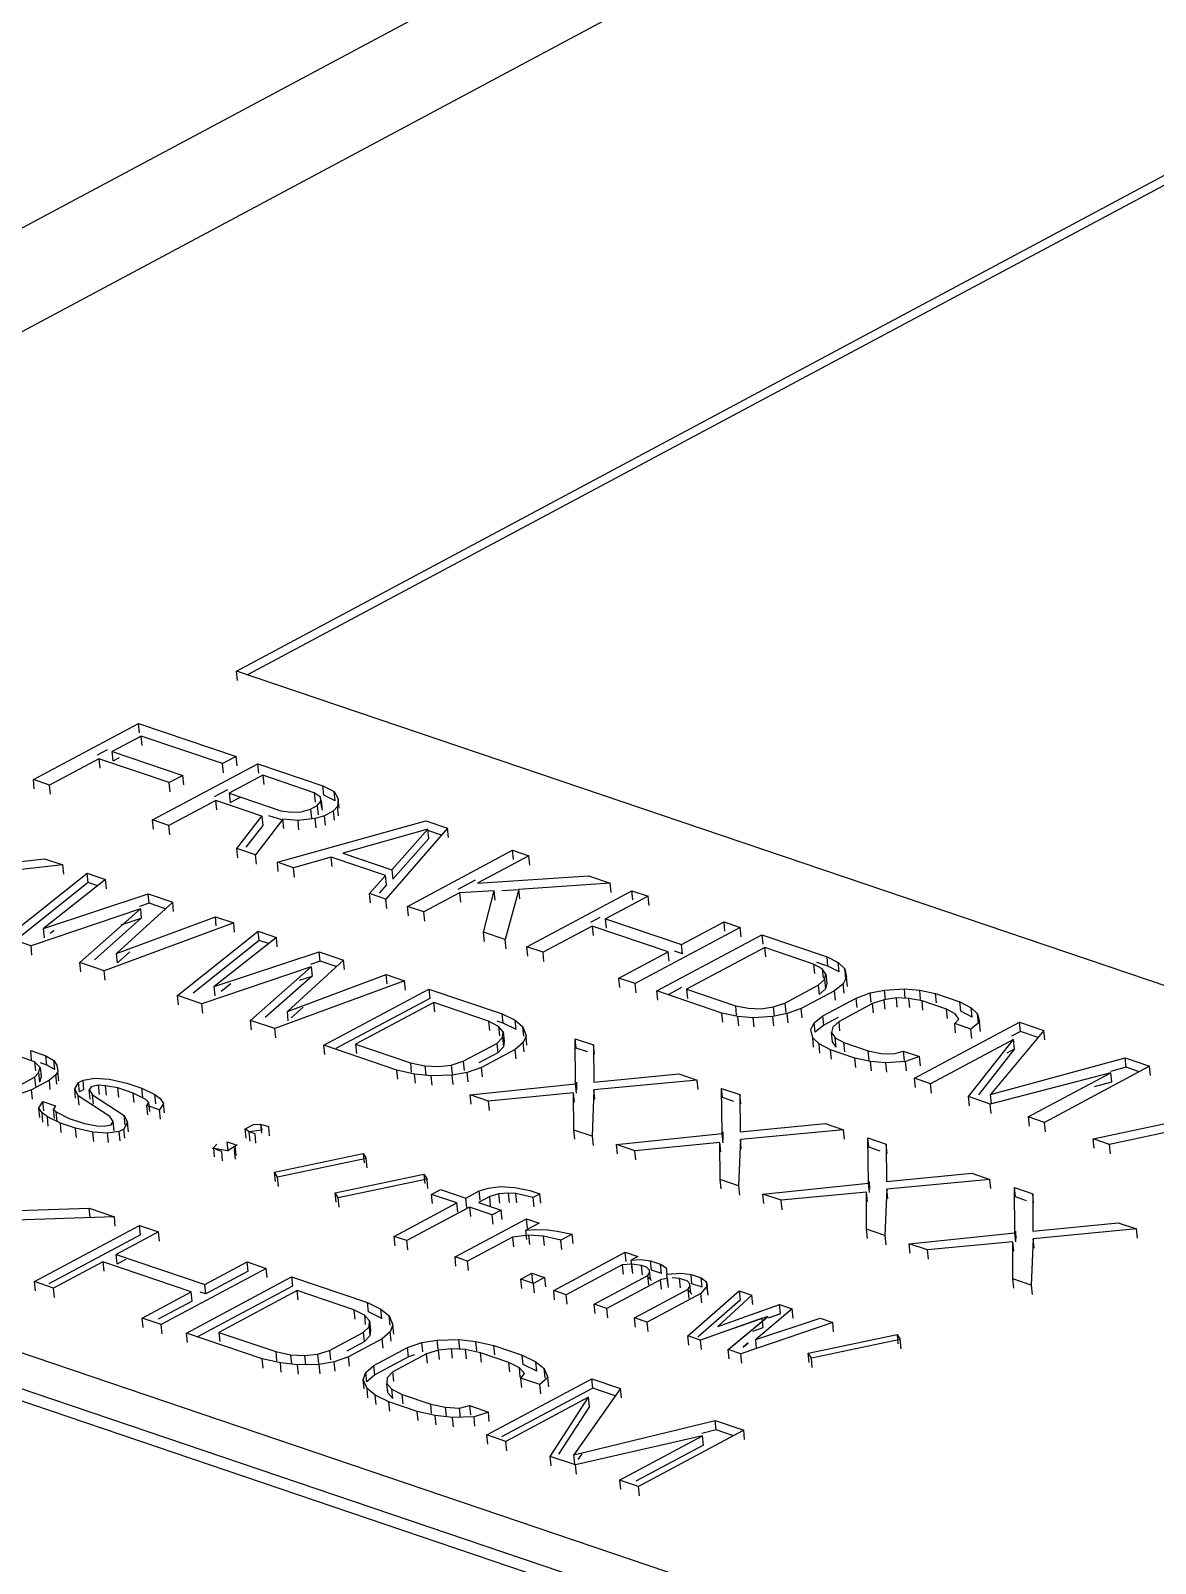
# Model space of a CAD drawing. Header units: millimetres. Extents: x 0 to 594, y 0 to 420.
# Drawn here: x 412.123 to 414.83, y 298.171 to 301.861 of the extents above; entities that cross this region are included whole.
import ezdxf

# ---------------------------------------------------------------- set-up
doc = ezdxf.new("R2010")
doc.units = ezdxf.units.MM
doc.header["$LTSCALE"] = 32.67
doc.layers.add('ASSEM_MEM', color=7, linetype='CONTINUOUS')

msp = doc.modelspace()

# ---------------------------------------------------------------- linework, layer by layer
at = {"layer": 'ASSEM_MEM', "color": 7, "linetype": 'CONTINUOUS'}
for p, q in [((428.7361, 310.2759), (406.1459, 298.2019)), ((414.4849, 302.41), (409.2878, 299.6322)), ((412.6178, 300.3189), (415.3897, 301.8003)), ((415.392, 301.7779), (412.6449, 300.3097)), ((412.6202, 300.2964), (412.6178, 300.3189)), ((415.4778, 299.3487), (412.6178, 300.3189)), ((412.1293, 300.0578), (412.3822, 300.1929)), ((412.3891, 300.1624), (412.3191, 300.125)), ((412.3846, 300.1705), (412.3822, 300.1929)), ((412.3822, 300.1929), (412.6171, 300.1133)), ((412.3914, 300.14), (412.3891, 300.1624)), ((412.5848, 300.096), (412.3891, 300.1624)), ((412.3072, 300.1292), (412.2825, 300.116)), ((412.3215, 300.1026), (412.3191, 300.125)), ((412.3191, 300.125), (412.4888, 300.0675)), ((412.2869, 300.1078), (412.1685, 300.0445)), ((412.2869, 300.1078), (412.2892, 300.0853)), ((412.4565, 300.0502), (412.2869, 300.1078)), ((412.3215, 300.1026), (412.3362, 300.1104)), ((412.4164, 299.9604), (412.6693, 300.0956)), ((412.6171, 300.1133), (412.5848, 300.096)), ((412.5871, 300.0736), (412.5848, 300.096)), ((412.6194, 300.0908), (412.6171, 300.1133)), ((412.6716, 300.0731), (412.6693, 300.0956)), ((412.6693, 300.0956), (412.8259, 300.0424)), ((412.1316, 300.0353), (412.1293, 300.0578)), ((412.1685, 300.0445), (412.1293, 300.0578)), ((412.4888, 300.0675), (412.4565, 300.0502)), ((412.4588, 300.0278), (412.4565, 300.0502)), ((412.4911, 300.045), (412.4888, 300.0675)), ((412.6815, 300.0679), (412.6008, 300.0247)), ((412.6815, 300.0679), (412.6839, 300.0455)), ((412.8055, 300.0258), (412.6815, 300.0679)), ((412.1708, 300.0221), (412.1685, 300.0445)), ((412.5964, 300.0329), (412.5642, 300.0157)), ((412.6008, 300.0247), (412.6031, 300.0023)), ((412.6008, 300.0247), (412.7248, 299.9827)), ((412.6031, 300.0023), (412.6278, 300.0155)), ((412.8055, 300.0258), (412.8078, 300.0034)), ((412.8197, 300.0163), (412.8055, 300.0258)), ((412.8197, 300.0163), (412.822, 299.9939)), ((412.822, 300.0061), (412.8197, 300.0163)), ((412.8282, 300.02), (412.8259, 300.0424)), ((412.8259, 300.0424), (412.8531, 300.0285)), ((412.8555, 300.0061), (412.8282, 300.02)), ((412.8555, 300.0061), (412.8531, 300.0285)), ((412.8531, 300.0285), (412.8631, 300.011)), ((412.8631, 300.011), (412.8611, 299.9929)), ((412.8654, 299.9886), (412.8631, 300.011)), ((412.5685, 300.0075), (412.4555, 299.9471)), ((412.5709, 299.9851), (412.5685, 300.0075)), ((412.6795, 299.9699), (412.5685, 300.0075)), ((412.7248, 299.9827), (412.7497, 299.9789)), ((412.7497, 299.9789), (412.7736, 299.9803)), ((412.7736, 299.9803), (412.7962, 299.9867)), ((412.7962, 299.9867), (412.8124, 299.9953)), ((412.7962, 299.9867), (412.7985, 299.9643)), ((412.8124, 299.9953), (412.822, 300.0061)), ((412.8124, 299.9953), (412.8147, 299.9729)), ((412.822, 300.0061), (412.8243, 299.9837)), ((412.822, 299.9939), (412.8243, 299.9837)), ((412.8515, 299.982), (412.83, 299.9705)), ((412.8611, 299.9929), (412.8515, 299.982)), ((412.8538, 299.9596), (412.8515, 299.982)), ((412.8635, 299.9704), (412.8611, 299.9929)), ((412.4187, 299.938), (412.4164, 299.9604)), ((412.4555, 299.9471), (412.4164, 299.9604)), ((412.4578, 299.9247), (412.4555, 299.9471)), ((412.6186, 299.8918), (412.6795, 299.9699)), ((412.6818, 299.9474), (412.6407, 299.8947)), ((412.7294, 299.9623), (412.6643, 299.8763)), ((412.6795, 299.9699), (412.6818, 299.9474)), ((412.7271, 299.9603), (412.6963, 299.9707)), ((412.7165, 299.8586), (413.0738, 299.9583)), ((412.7317, 299.9399), (412.7294, 299.9623)), ((412.7662, 299.9592), (412.7294, 299.9623)), ((412.8073, 299.9641), (412.7662, 299.9592)), ((412.7685, 299.9368), (412.7662, 299.9592)), ((412.83, 299.9705), (412.8073, 299.9641)), ((412.8096, 299.9417), (412.8073, 299.9641)), ((412.8323, 299.9481), (412.83, 299.9705)), ((413.0784, 299.938), (412.8744, 299.8802)), ((413.126, 299.9406), (412.9775, 299.77)), ((412.9918, 299.8404), (413.0784, 299.938)), ((413.0738, 299.9583), (413.126, 299.9406)), ((413.1115, 299.9239), (413.0761, 299.9359)), ((413.0807, 299.9156), (413.0784, 299.938)), ((413.1283, 299.9182), (413.126, 299.9406)), ((413.0807, 299.9156), (412.9941, 299.818)), ((411.9586, 299.8447), (412.1563, 299.867)), ((412.1563, 299.867), (412.2003, 299.852)), ((412.621, 299.8693), (412.6186, 299.8918)), ((412.6643, 299.8763), (412.6186, 299.8918)), ((412.6666, 299.8538), (412.6643, 299.8763)), ((412.8463, 299.8709), (412.7556, 299.8453)), ((412.8486, 299.8485), (412.8463, 299.8709)), ((412.9768, 299.8267), (412.8463, 299.8709)), ((412.8744, 299.8802), (412.9918, 299.8404)), ((413.0297, 299.7523), (413.2826, 299.8875)), ((413.3217, 299.8742), (413.198, 299.8081)), ((413.2849, 299.8651), (413.2826, 299.8875)), ((413.2826, 299.8875), (413.3217, 299.8742)), ((413.3241, 299.8518), (413.3217, 299.8742)), ((412.2003, 299.852), (411.9591, 299.8257)), ((412.0648, 299.677), (412.2591, 299.8321)), ((412.2027, 299.8296), (412.2003, 299.852)), ((412.2614, 299.8097), (412.2591, 299.8321)), ((412.2591, 299.8321), (412.3031, 299.8172)), ((412.7188, 299.8361), (412.7165, 299.8586)), ((412.7556, 299.8453), (412.7165, 299.8586)), ((412.758, 299.8229), (412.7556, 299.8453)), ((412.9383, 299.7833), (412.9768, 299.8267)), ((412.9791, 299.8043), (412.9768, 299.8267)), ((412.9918, 299.8404), (412.9941, 299.818)), ((413.198, 299.8081), (413.4653, 299.8255)), ((413.4653, 299.8255), (413.5175, 299.8078)), ((412.2614, 299.8097), (412.0936, 299.6757)), ((412.3031, 299.8172), (412.1534, 299.6987)), ((412.284, 299.802), (412.2614, 299.8097)), ((412.3054, 299.7947), (412.3031, 299.8172)), ((412.9791, 299.8043), (412.9614, 299.7843)), ((413.1927, 299.8158), (413.1505, 299.7933)), ((413.2382, 299.7897), (413.1549, 299.7851)), ((413.2123, 299.6903), (413.2382, 299.7897)), ((413.2406, 299.7673), (413.2382, 299.7897)), ((413.2978, 299.792), (413.2569, 299.7894)), ((413.2978, 299.793), (413.2645, 299.6726)), ((413.5175, 299.8078), (413.2978, 299.793)), ((413.3001, 299.7706), (413.2978, 299.793)), ((413.3167, 299.6549), (413.5697, 299.7901)), ((413.5198, 299.7854), (413.5175, 299.8078)), ((413.572, 299.7677), (413.5697, 299.7901)), ((413.5697, 299.7901), (413.6088, 299.7768)), ((412.1534, 299.6987), (412.4059, 299.7823)), ((412.4646, 299.7624), (412.3296, 299.6389)), ((412.4082, 299.7599), (412.3849, 299.7522)), ((412.4082, 299.7599), (412.4059, 299.7823)), ((412.4059, 299.7823), (412.4646, 299.7624)), ((412.4473, 299.7466), (412.4082, 299.7599)), ((412.4669, 299.74), (412.4646, 299.7624)), ((412.9406, 299.7609), (412.9383, 299.7833)), ((412.9775, 299.77), (412.9383, 299.7833)), ((412.9798, 299.7476), (412.9775, 299.77)), ((413.032, 299.7299), (413.0297, 299.7523)), ((413.0688, 299.739), (413.0297, 299.7523)), ((413.1549, 299.7851), (413.0688, 299.739)), ((413.1549, 299.7851), (413.1572, 299.7626)), ((413.6088, 299.7768), (413.5066, 299.7222)), ((413.6111, 299.7544), (413.6088, 299.7768)), ((412.3868, 299.7465), (412.1236, 299.6571)), ((412.241, 299.6172), (412.3868, 299.7465)), ((412.3891, 299.724), (412.2761, 299.6239)), ((412.3296, 299.6389), (412.5673, 299.7275)), ((412.3403, 299.7075), (412.3891, 299.724)), ((412.3868, 299.7465), (412.3891, 299.724)), ((412.5696, 299.7051), (412.5673, 299.7275)), ((412.5673, 299.7275), (412.6114, 299.7126)), ((413.0711, 299.7166), (413.0688, 299.739)), ((413.4927, 299.7254), (413.4699, 299.7131)), ((413.5089, 299.6998), (413.5066, 299.7222)), ((413.5066, 299.7222), (413.6892, 299.6602)), ((413.6892, 299.6602), (413.7915, 299.7149)), ((413.7938, 299.6924), (413.7915, 299.7149)), ((413.7915, 299.7149), (413.8306, 299.7016)), ((412.1236, 299.6571), (412.0648, 299.677)), ((412.1557, 299.6763), (412.1534, 299.6987)), ((412.17, 299.6875), (412.1794, 299.695)), ((412.6114, 299.7126), (412.2997, 299.5973)), ((412.4759, 299.5376), (412.6701, 299.6927)), ((412.7141, 299.6777), (412.5644, 299.5592)), ((412.6137, 299.6902), (412.6114, 299.7126)), ((412.6724, 299.6702), (412.6701, 299.6927)), ((412.6701, 299.6927), (412.7141, 299.6777)), ((412.7164, 299.6553), (412.7141, 299.6777)), ((413.2147, 299.6679), (413.2123, 299.6903)), ((413.2645, 299.6726), (413.2123, 299.6903)), ((413.4743, 299.7049), (413.3559, 299.6417)), ((413.4743, 299.7049), (413.4766, 299.6825)), ((413.6569, 299.643), (413.4743, 299.7049)), ((413.8306, 299.7016), (413.5777, 299.5664)), ((413.6299, 299.5487), (413.8828, 299.6839)), ((413.8329, 299.6792), (413.8306, 299.7016)), ((413.8828, 299.6839), (413.8851, 299.6615)), ((413.8828, 299.6839), (414.0394, 299.6308)), ((412.1259, 299.6347), (412.1236, 299.6571)), ((412.3319, 299.6165), (412.3611, 299.6432)), ((412.6724, 299.6702), (412.5138, 299.5436)), ((412.5644, 299.5592), (412.8169, 299.6429)), ((412.695, 299.6626), (412.6724, 299.6702)), ((412.8192, 299.6205), (412.8169, 299.6429)), ((412.8169, 299.6429), (412.8756, 299.6229)), ((413.2669, 299.6502), (413.2645, 299.6726)), ((413.319, 299.6325), (413.3167, 299.6549)), ((413.3559, 299.6417), (413.3167, 299.6549)), ((413.3582, 299.6192), (413.3559, 299.6417)), ((413.5385, 299.5797), (413.6569, 299.643)), ((413.6593, 299.6205), (413.6569, 299.643)), ((413.6915, 299.6378), (413.6723, 299.6443)), ((413.6915, 299.6378), (413.6892, 299.6602)), ((413.8897, 299.6533), (413.7013, 299.5527)), ((413.892, 299.6309), (413.8897, 299.6533)), ((414.0071, 299.6135), (413.8897, 299.6533)), ((409.2878, 299.6322), (414.6501, 297.8131)), ((412.2433, 299.5948), (412.241, 299.6172)), ((412.2997, 299.5973), (412.241, 299.6172)), ((412.3319, 299.6165), (412.3296, 299.6389)), ((412.7978, 299.607), (412.5346, 299.5176)), ((412.652, 299.4778), (412.7978, 299.607)), ((412.8756, 299.6229), (412.7406, 299.4995)), ((412.8192, 299.6205), (412.7959, 299.6127)), ((412.7978, 299.607), (412.8001, 299.5846)), ((412.8583, 299.6072), (412.8192, 299.6205)), ((412.8779, 299.6005), (412.8756, 299.6229)), ((414.0071, 299.6135), (414.0094, 299.5911)), ((414.0278, 299.6018), (414.0071, 299.6135)), ((414.0417, 299.6083), (414.0147, 299.6175)), ((414.0417, 299.6083), (414.0394, 299.6308)), ((414.0394, 299.6308), (414.0666, 299.6168)), ((414.069, 299.5944), (414.0417, 299.6083)), ((414.069, 299.5944), (414.0666, 299.6168)), ((414.0666, 299.6168), (414.082, 299.6022)), ((412.302, 299.5749), (412.2997, 299.5973)), ((412.581, 299.5481), (412.6042, 299.5665)), ((412.8001, 299.5846), (412.6872, 299.4845)), ((413.0224, 299.5731), (412.7107, 299.4579)), ((412.7406, 299.4995), (412.9784, 299.5881)), ((412.7698, 299.5743), (412.8001, 299.5846)), ((412.9807, 299.5657), (412.9784, 299.5881)), ((412.9784, 299.5881), (413.0224, 299.5731)), ((413.0247, 299.5507), (413.0224, 299.5731)), ((413.5409, 299.5573), (413.5385, 299.5797)), ((413.5777, 299.5664), (413.5385, 299.5797)), ((413.58, 299.544), (413.5777, 299.5664)), ((414.0185, 299.5626), (414.0335, 299.5763)), ((414.0278, 299.6018), (414.0301, 299.5794)), ((414.0366, 299.5894), (414.0278, 299.6018)), ((414.0335, 299.5763), (414.0366, 299.5894)), ((414.0335, 299.5763), (414.0359, 299.5539)), ((414.039, 299.567), (414.0359, 299.5539)), ((414.0366, 299.5894), (414.039, 299.567)), ((414.0781, 299.5659), (414.0577, 299.5493)), ((414.0865, 299.5819), (414.0781, 299.5659)), ((414.0804, 299.5435), (414.0781, 299.5659)), ((414.0843, 299.5798), (414.082, 299.6022)), ((414.082, 299.6022), (414.0865, 299.5819)), ((414.0889, 299.5594), (414.0865, 299.5819)), ((412.4782, 299.5151), (412.4759, 299.5376)), ((412.5346, 299.5176), (412.4759, 299.5376)), ((412.5668, 299.5368), (412.5644, 299.5592)), ((412.8282, 299.418), (413.0811, 299.5532)), ((413.0834, 299.5308), (412.8573, 299.4099)), ((413.0811, 299.5532), (413.0834, 299.5308)), ((413.0811, 299.5532), (413.2573, 299.4935)), ((413.6322, 299.5263), (413.6299, 299.5487)), ((413.7865, 299.4956), (413.6299, 299.5487)), ((413.6894, 299.5569), (413.657, 299.5395)), ((413.7013, 299.5527), (413.7036, 299.5303)), ((413.7013, 299.5527), (413.8188, 299.5128)), ((413.9378, 299.5195), (414.0185, 299.5626)), ((414.0577, 299.5493), (413.977, 299.5062)), ((414.0185, 299.5626), (414.0209, 299.5402)), ((414.0359, 299.5539), (414.0209, 299.5402)), ((414.0292, 299.4885), (414.1099, 299.5316)), ((414.06, 299.5269), (414.0577, 299.5493)), ((414.1099, 299.5316), (414.1433, 299.5438)), ((414.1122, 299.5092), (414.1099, 299.5316)), ((414.1433, 299.5438), (414.1779, 299.5509)), ((414.1456, 299.5214), (414.1433, 299.5438)), ((414.2063, 299.5318), (414.1771, 299.5276)), ((414.1779, 299.5509), (414.2255, 299.5535)), ((414.1802, 299.5285), (414.1779, 299.5509)), ((414.2086, 299.5094), (414.2063, 299.5318)), ((414.2366, 299.5309), (414.2063, 299.5318)), ((414.2278, 299.5311), (414.2255, 299.5535)), ((414.2255, 299.5535), (414.2624, 299.5504)), ((414.2389, 299.5085), (414.2366, 299.5309)), ((414.2681, 299.525), (414.2366, 299.5309)), ((414.2647, 299.528), (414.2624, 299.5504)), ((414.2624, 299.5504), (414.3004, 299.5422)), ((414.3027, 299.5198), (414.3004, 299.5422)), ((414.3004, 299.5422), (414.3591, 299.5223)), ((412.5369, 299.4952), (412.5346, 299.5176)), ((412.7429, 299.4771), (412.7406, 299.4995)), ((412.7501, 299.4836), (412.7787, 299.5098)), ((413.0929, 299.521), (412.9045, 299.4204)), ((413.0952, 299.4986), (413.0929, 299.521)), ((413.225, 299.4762), (413.0929, 299.521)), ((413.2596, 299.4711), (413.2573, 299.4935)), ((413.2573, 299.4935), (413.2886, 299.4781)), ((413.7888, 299.4732), (413.7865, 299.4956)), ((413.8245, 299.4874), (413.7865, 299.4956)), ((413.8188, 299.5128), (413.8211, 299.4904)), ((413.8188, 299.5128), (413.8502, 299.5069)), ((413.8502, 299.5069), (413.8806, 299.506)), ((413.8806, 299.506), (413.9098, 299.5102)), ((413.9435, 299.494), (413.909, 299.4869)), ((413.9098, 299.5102), (413.9378, 299.5195)), ((413.9098, 299.5102), (413.9121, 299.4878)), ((413.9378, 299.5195), (413.9401, 299.497)), ((413.977, 299.5062), (413.9435, 299.494)), ((413.9458, 299.4716), (413.9435, 299.494)), ((413.9793, 299.4838), (413.977, 299.5062)), ((414.149, 299.5183), (414.0683, 299.4752)), ((414.1771, 299.5276), (414.149, 299.5183)), ((414.1513, 299.4959), (414.149, 299.5183)), ((414.1794, 299.5052), (414.1771, 299.5276)), ((414.2704, 299.5026), (414.2681, 299.525)), ((414.3268, 299.5051), (414.2681, 299.525)), ((414.3291, 299.4826), (414.3268, 299.5051)), ((414.3475, 299.4933), (414.3268, 299.5051)), ((414.3563, 299.4809), (414.3475, 299.4933)), ((414.3614, 299.4999), (414.3591, 299.5223)), ((414.3591, 299.5223), (414.3863, 299.5084)), ((414.3886, 299.4859), (414.3614, 299.4999)), ((414.3886, 299.4859), (414.3863, 299.5084)), ((414.3863, 299.5084), (414.4017, 299.4938)), ((414.404, 299.4713), (414.4017, 299.4938)), ((414.4017, 299.4938), (414.4062, 299.4734)), ((412.6544, 299.4554), (412.652, 299.4778)), ((412.7107, 299.4579), (412.652, 299.4778)), ((412.7131, 299.4355), (412.7107, 299.4579)), ((413.225, 299.4762), (413.2273, 299.4538)), ((413.249, 299.4634), (413.225, 299.4762)), ((413.2596, 299.4711), (413.2456, 299.4758)), ((413.249, 299.4634), (413.2513, 299.441)), ((413.2602, 299.4502), (413.249, 299.4634)), ((413.2909, 299.4557), (413.2596, 299.4711)), ((413.2909, 299.4557), (413.2886, 299.4781)), ((413.2886, 299.4781), (413.3072, 299.4624)), ((413.3095, 299.44), (413.3072, 299.4624)), ((413.3072, 299.4624), (413.315, 299.441)), ((413.8268, 299.465), (413.8245, 299.4874)), ((413.8613, 299.4843), (413.8245, 299.4874)), ((413.909, 299.4869), (413.8613, 299.4843)), ((413.8637, 299.4619), (413.8613, 299.4843)), ((413.9113, 299.4645), (413.909, 299.4869)), ((414.0003, 299.456), (414.0088, 299.4719)), ((414.0049, 299.4356), (414.0003, 299.456)), ((414.0088, 299.4719), (414.0292, 299.4885)), ((414.0111, 299.4495), (414.0088, 299.4719)), ((414.0315, 299.4661), (414.0111, 299.4495)), ((414.0315, 299.4661), (414.0292, 299.4885)), ((414.0663, 299.4847), (414.0315, 299.4661)), ((414.0533, 299.4615), (414.0502, 299.4484)), ((414.0683, 299.4752), (414.0533, 299.4615)), ((414.0706, 299.4528), (414.0683, 299.4752)), ((414.2497, 299.3384), (414.5026, 299.4736)), ((414.3467, 299.4701), (414.3563, 299.4809)), ((414.349, 299.4477), (414.3467, 299.4701)), ((414.3858, 299.4568), (414.3467, 299.4701)), ((414.4062, 299.4734), (414.3858, 299.4568)), ((414.3882, 299.4344), (414.3858, 299.4568)), ((414.4085, 299.451), (414.4062, 299.4734)), ((414.5049, 299.4512), (414.5026, 299.4736)), ((414.5026, 299.4736), (414.5613, 299.4537)), ((412.9045, 299.4204), (412.9068, 299.3979)), ((412.9045, 299.4204), (413.0366, 299.3755)), ((413.1638, 299.3794), (413.2446, 299.4225)), ((413.2446, 299.4225), (413.2587, 299.4365)), ((413.2446, 299.4225), (413.2469, 299.4001)), ((413.2587, 299.4365), (413.2602, 299.4502)), ((413.2587, 299.4365), (413.2611, 299.4141)), ((413.2602, 299.4502), (413.2625, 299.4277)), ((413.2625, 299.4277), (413.2611, 299.4141)), ((413.3082, 299.4245), (413.2886, 299.4076)), ((413.315, 299.441), (413.3082, 299.4245)), ((413.3105, 299.4021), (413.3082, 299.4245)), ((413.3173, 299.4185), (413.315, 299.441)), ((413.4357, 299.4113), (413.4334, 299.4337)), ((413.4344, 299.3252), (413.4334, 299.4337)), ((413.4334, 299.4337), (413.4775, 299.4188)), ((413.4798, 299.3964), (413.4775, 299.4188)), ((413.4775, 299.4188), (413.478, 299.3293)), ((414.0072, 299.4132), (414.0049, 299.4356)), ((414.0202, 299.421), (414.0049, 299.4356)), ((414.0225, 299.3986), (414.0202, 299.421)), ((414.0474, 299.407), (414.0202, 299.421)), ((414.0525, 299.426), (414.0502, 299.4484)), ((414.0502, 299.4484), (414.059, 299.436)), ((414.0613, 299.4136), (414.0525, 299.426)), ((414.0613, 299.4136), (414.059, 299.436)), ((414.059, 299.436), (414.0797, 299.4243)), ((414.082, 299.4019), (414.0797, 299.4243)), ((414.0797, 299.4243), (414.1384, 299.4044)), ((414.4879, 299.4316), (414.2888, 299.3252)), ((414.3802, 299.2942), (414.4879, 299.4316)), ((414.5613, 299.4537), (414.4332, 299.2997)), ((414.5049, 299.4512), (414.4836, 299.4398)), ((414.4903, 299.4092), (414.4879, 299.4316)), ((414.5473, 299.4368), (414.5049, 299.4512)), ((414.5637, 299.4313), (414.5613, 299.4537)), ((412.1324, 299.3784), (412.0959, 299.3908)), ((412.1251, 299.3828), (412.1228, 299.4052)), ((412.1228, 299.4052), (412.1593, 299.3928)), ((412.1616, 299.3704), (412.1593, 299.3928)), ((412.1593, 299.3928), (412.1783, 299.3816)), ((412.1806, 299.3592), (412.1783, 299.3816)), ((412.1783, 299.3816), (412.1858, 299.3697)), ((412.8305, 299.3956), (412.8282, 299.418)), ((413.0043, 299.3583), (412.8282, 299.418)), ((413.2469, 299.4001), (413.2017, 299.376)), ((413.2886, 299.4076), (413.2079, 299.3645)), ((413.2611, 299.4141), (413.2469, 299.4001)), ((413.2909, 299.3852), (413.2886, 299.4076)), ((413.463, 299.402), (413.4357, 299.4113)), ((414.0498, 299.3846), (414.0474, 299.407)), ((414.1062, 299.3871), (414.0474, 299.407)), ((414.1085, 299.3647), (414.1062, 299.3871)), ((414.1442, 299.3789), (414.1062, 299.3871)), ((414.1408, 299.382), (414.1384, 299.4044)), ((414.1384, 299.4044), (414.1699, 299.3984)), ((414.1699, 299.3984), (414.2003, 299.3975)), ((414.2003, 299.3975), (414.2229, 299.4039)), ((414.2229, 299.4039), (414.2252, 299.3815)), ((414.2229, 299.4039), (414.2621, 299.3907)), ((414.2621, 299.3907), (414.2286, 299.3785)), ((414.2644, 299.3682), (414.2621, 299.3907)), ((414.4903, 299.4092), (414.4038, 299.2989)), ((414.4332, 299.2997), (414.7571, 299.3873)), ((414.4732, 299.4), (414.4903, 299.4092)), ((414.7594, 299.3649), (414.7571, 299.3873)), ((414.7571, 299.3873), (414.8158, 299.3674)), ((412.132, 299.3409), (412.142, 299.3516)), ((412.1324, 299.3784), (412.1347, 299.356)), ((412.146, 299.3644), (412.1324, 299.3784)), ((412.142, 299.3516), (412.146, 299.3644)), ((412.142, 299.3516), (412.1444, 299.3292)), ((412.146, 299.3644), (412.1483, 299.342)), ((412.1616, 299.3704), (412.1468, 299.3754)), ((412.1806, 299.3592), (412.1616, 299.3704)), ((412.1833, 299.3471), (412.1678, 299.3335)), ((412.1879, 299.3549), (412.1833, 299.3471)), ((412.1856, 299.3246), (412.1833, 299.3471)), ((412.1858, 299.3697), (412.1879, 299.3549)), ((412.1902, 299.3325), (412.1879, 299.3549)), ((413.0067, 299.3359), (413.0043, 299.3583)), ((413.0464, 299.3487), (413.0043, 299.3583)), ((413.0366, 299.3755), (413.0389, 299.3531)), ((413.0366, 299.3755), (413.0714, 299.3685)), ((413.0487, 299.3263), (413.0464, 299.3487)), ((413.0865, 299.3445), (413.0464, 299.3487)), ((413.0714, 299.3685), (413.0737, 299.346)), ((413.0714, 299.3685), (413.1041, 299.3667)), ((413.1374, 299.346), (413.0865, 299.3445)), ((413.0889, 299.3221), (413.0865, 299.3445)), ((413.1041, 299.3667), (413.135, 299.3704)), ((413.135, 299.3704), (413.1638, 299.3794)), ((413.135, 299.3704), (413.1373, 299.348)), ((413.1736, 299.3526), (413.1374, 299.346)), ((413.1397, 299.3236), (413.1374, 299.346)), ((413.1638, 299.3794), (413.1662, 299.357)), ((413.2079, 299.3645), (413.1736, 299.3526)), ((413.176, 299.3302), (413.1736, 299.3526)), ((413.2102, 299.342), (413.2079, 299.3645)), ((413.478, 299.3293), (413.683, 299.3491)), ((413.683, 299.3491), (413.727, 299.3341)), ((414.1465, 299.3565), (414.1442, 299.3789)), ((414.181, 299.3758), (414.1442, 299.3789)), ((414.2286, 299.3785), (414.181, 299.3758)), ((414.1833, 299.3534), (414.181, 299.3758)), ((414.231, 299.3561), (414.2286, 299.3785)), ((414.7228, 299.3519), (414.4324, 299.2765)), ((414.5237, 299.2455), (414.7228, 299.3519)), ((414.8158, 299.3674), (414.5629, 299.2322)), ((414.7594, 299.3649), (414.722, 299.3548)), ((414.7251, 299.3295), (414.7228, 299.3519)), ((414.791, 299.3541), (414.7594, 299.3649)), ((414.8181, 299.345), (414.8158, 299.3674)), ((412.1248, 299.3105), (412.0972, 299.301)), ((412.0997, 299.3237), (412.132, 299.3409)), ((412.1678, 299.3335), (412.1248, 299.3105)), ((412.1271, 299.2881), (412.1248, 299.3105)), ((412.132, 299.3409), (412.1343, 299.3185)), ((412.1483, 299.342), (412.1444, 299.3292)), ((412.1701, 299.3111), (412.1678, 299.3335)), ((412.2287, 299.3128), (412.2381, 299.3285)), ((412.231, 299.2904), (412.2287, 299.3128)), ((412.2369, 299.2959), (412.2287, 299.3128)), ((412.2381, 299.3285), (412.2488, 299.3342)), ((412.2404, 299.306), (412.2381, 299.3285)), ((412.2511, 299.3118), (412.2404, 299.306)), ((412.2488, 299.3342), (412.2771, 299.3387)), ((412.2511, 299.3118), (412.2488, 299.3342)), ((412.2685, 299.3181), (412.2638, 299.3103)), ((412.2662, 299.2879), (412.2638, 299.3103)), ((412.2638, 299.3103), (412.2713, 299.2984)), ((412.2854, 299.3218), (412.2685, 299.3181)), ((412.2771, 299.3387), (412.3123, 299.3362)), ((412.2854, 299.3218), (412.2877, 299.2994)), ((412.3029, 299.3206), (412.2854, 299.3218)), ((412.3052, 299.2981), (412.3029, 299.3206)), ((412.3327, 299.3152), (412.3029, 299.3206)), ((412.3123, 299.3362), (412.3542, 299.3267)), ((412.335, 299.2928), (412.3327, 299.3152)), ((412.3692, 299.3028), (412.3327, 299.3152)), ((412.3542, 299.3267), (412.3907, 299.3143)), ((412.393, 299.2919), (412.3907, 299.3143)), ((412.3907, 299.3143), (412.4219, 299.299)), ((413.1805, 299.2985), (413.4344, 299.3252)), ((413.4367, 299.3028), (413.4344, 299.3252)), ((413.4365, 299.3289), (413.4367, 299.3099)), ((413.4785, 299.3103), (413.4741, 299.1989)), ((413.727, 299.3341), (413.4785, 299.3103)), ((413.4808, 299.2879), (413.4785, 299.3103)), ((413.7293, 299.3117), (413.727, 299.3341)), ((413.788, 299.2918), (413.7857, 299.3142)), ((413.7867, 299.2057), (413.7857, 299.3142)), ((413.7857, 299.3142), (413.8298, 299.2993)), ((414.252, 299.316), (414.2497, 299.3384)), ((414.2888, 299.3252), (414.2497, 299.3384)), ((414.2912, 299.3027), (414.2888, 299.3252)), ((414.6832, 299.3186), (414.7251, 299.3295)), ((412.1426, 299.2668), (412.152, 299.2824)), ((412.1543, 299.26), (412.152, 299.2824)), ((412.152, 299.2824), (412.1824, 299.2721)), ((412.1824, 299.2721), (412.1777, 299.2643)), ((412.2392, 299.2735), (412.2369, 299.2959)), ((412.3135, 299.2464), (412.2369, 299.2959)), ((412.2737, 299.2759), (412.2713, 299.2984)), ((412.2713, 299.2984), (412.3479, 299.2489)), ((412.3715, 299.2804), (412.3692, 299.3028)), ((412.4003, 299.2875), (412.3692, 299.3028)), ((412.4071, 299.2805), (412.4003, 299.2875)), ((412.4025, 299.2727), (412.4071, 299.2805)), ((412.4048, 299.2503), (412.4025, 299.2727)), ((412.4329, 299.2624), (412.4025, 299.2727)), ((412.4095, 299.2581), (412.4071, 299.2805)), ((412.4242, 299.2766), (412.4219, 299.299)), ((412.4219, 299.299), (412.4348, 299.2899)), ((412.4423, 299.278), (412.4329, 299.2624)), ((412.4348, 299.2899), (412.4423, 299.278)), ((412.4446, 299.2556), (412.4423, 299.278)), ((413.1828, 299.2761), (413.1805, 299.2985)), ((413.2245, 299.2836), (413.1805, 299.2985)), ((413.4295, 299.3034), (413.2245, 299.2836)), ((413.2269, 299.2612), (413.2245, 299.2836)), ((413.4319, 299.281), (413.4295, 299.3034)), ((413.43, 299.2139), (413.4295, 299.3034)), ((413.8153, 299.2825), (413.788, 299.2918)), ((413.8321, 299.2768), (413.8298, 299.2993)), ((413.8298, 299.2993), (413.8303, 299.2097)), ((414.3825, 299.2717), (414.3802, 299.2942)), ((414.4324, 299.2765), (414.3802, 299.2942)), ((414.4347, 299.254), (414.4324, 299.2765)), ((414.4355, 299.2773), (414.4332, 299.2997)), ((412.1449, 299.2444), (412.1426, 299.2668)), ((412.1501, 299.2549), (412.1426, 299.2668)), ((412.1524, 299.2324), (412.1501, 299.2549)), ((412.163, 299.2458), (412.1501, 299.2549)), ((412.1653, 299.2234), (412.163, 299.2458)), ((412.1942, 299.2305), (412.163, 299.2458)), ((412.18, 299.2419), (412.1777, 299.2643)), ((412.1777, 299.2643), (412.1845, 299.2573)), ((412.1868, 299.2349), (412.1845, 299.2573)), ((412.1845, 299.2573), (412.2157, 299.242)), ((412.2157, 299.242), (412.2522, 299.2296)), ((412.321, 299.2345), (412.3135, 299.2464)), ((412.3164, 299.2267), (412.321, 299.2345)), ((412.3234, 299.2121), (412.321, 299.2345)), ((412.3503, 299.2265), (412.3479, 299.2489)), ((412.3479, 299.2489), (412.3562, 299.232)), ((412.4352, 299.2399), (412.4329, 299.2624)), ((414.5237, 299.2455), (414.526, 299.2231)), ((414.5629, 299.2322), (414.5237, 299.2455)), ((414.6803, 299.1924), (415.0368, 299.2689)), ((415.0759, 299.2556), (414.7194, 299.1791)), ((412.1965, 299.2081), (412.1942, 299.2305)), ((412.2307, 299.2181), (412.1942, 299.2305)), ((412.233, 299.1957), (412.2307, 299.2181)), ((412.2726, 299.2086), (412.2307, 299.2181)), ((412.2522, 299.2296), (412.282, 299.2242)), ((412.2749, 299.1862), (412.2726, 299.2086)), ((412.3077, 299.2061), (412.2726, 299.2086)), ((412.282, 299.2242), (412.2995, 299.223)), ((412.2995, 299.223), (412.3164, 299.2267)), ((412.336, 299.2106), (412.3077, 299.2061)), ((412.31, 299.1837), (412.3077, 299.2061)), ((412.3468, 299.2163), (412.336, 299.2106)), ((412.3384, 299.1882), (412.336, 299.2106)), ((412.3562, 299.232), (412.3468, 299.2163)), ((412.3491, 299.1939), (412.3468, 299.2163)), ((412.3585, 299.2096), (412.3562, 299.232)), ((412.639, 299.2164), (412.659, 299.2271)), ((412.6413, 299.194), (412.639, 299.2164)), ((412.6489, 299.2096), (412.639, 299.2164)), ((412.6788, 299.2134), (412.6489, 299.2096)), ((412.6512, 299.1871), (412.6489, 299.2096)), ((412.6628, 299.2048), (412.6489, 299.2096)), ((412.659, 299.2271), (412.6763, 299.2283)), ((412.6651, 299.1824), (412.6628, 299.2048)), ((412.6763, 299.2283), (412.6787, 299.2059)), ((412.6763, 299.2283), (412.6788, 299.2134)), ((412.6763, 299.2283), (412.6949, 299.222)), ((412.6949, 299.222), (412.6972, 299.1996)), ((413.4324, 299.1915), (413.43, 299.2139)), ((413.4741, 299.1989), (413.43, 299.2139)), ((413.4741, 299.1989), (413.4764, 299.1765)), ((413.5328, 299.179), (413.7867, 299.2057)), ((413.7891, 299.1833), (413.7867, 299.2057)), ((413.7888, 299.2094), (413.789, 299.1904)), ((413.8303, 299.2097), (414.0353, 299.2295)), ((414.0793, 299.2146), (413.8308, 299.1908)), ((414.0353, 299.2295), (414.0793, 299.2146)), ((414.0816, 299.1922), (414.0793, 299.2146)), ((414.5652, 299.2098), (414.5629, 299.2322)), ((412.5975, 299.1638), (412.5593, 299.1698)), ((412.5633, 299.1719), (412.5707, 299.1799)), ((412.5656, 299.1495), (412.5633, 299.1719)), ((412.5825, 299.1619), (412.5686, 299.1666)), ((412.5848, 299.1395), (412.5825, 299.1619)), ((412.5984, 299.163), (412.596, 299.1854)), ((412.596, 299.1854), (412.6146, 299.1791)), ((412.62, 299.1785), (412.5975, 299.1638)), ((412.6152, 299.1754), (412.6125, 299.1658)), ((412.6125, 299.1658), (412.6148, 299.1434)), ((412.6175, 299.1529), (412.6152, 299.1754)), ((413.5351, 299.1566), (413.5328, 299.179)), ((413.5768, 299.1641), (413.5328, 299.179)), ((413.7818, 299.1839), (413.5768, 299.1641)), ((413.5792, 299.1417), (413.5768, 299.1641)), ((413.7842, 299.1614), (413.7818, 299.1839)), ((413.7824, 299.0944), (413.7818, 299.1839)), ((413.8308, 299.1908), (413.8264, 299.0794)), ((413.8331, 299.1684), (413.8308, 299.1908)), ((414.1404, 299.1723), (414.138, 299.1947)), ((414.139, 299.0862), (414.138, 299.1947)), ((414.138, 299.1947), (414.1821, 299.1797)), ((414.1676, 299.163), (414.1404, 299.1723)), ((414.1844, 299.1573), (414.1821, 299.1797)), ((414.1821, 299.1797), (414.1826, 299.0902)), ((414.6826, 299.1699), (414.6803, 299.1924)), ((414.7194, 299.1791), (414.6803, 299.1924)), ((414.7218, 299.1567), (414.7194, 299.1791)), ((412.7093, 299.1122), (412.923, 299.1572)), ((412.9305, 299.1453), (412.7168, 299.1002)), ((412.923, 299.1572), (412.9254, 299.1348)), ((412.923, 299.1572), (412.9305, 299.1453)), ((412.9329, 299.1228), (412.9305, 299.1453)), ((412.7117, 299.0897), (412.7093, 299.1122)), ((412.7168, 299.1002), (412.7093, 299.1122)), ((412.7192, 299.0778), (412.7168, 299.1002)), ((412.8555, 299.0626), (413.0692, 299.1076)), ((413.0767, 299.0957), (412.863, 299.0506)), ((413.0692, 299.1076), (413.0715, 299.0852)), ((413.0692, 299.1076), (413.0767, 299.0957)), ((413.079, 299.0733), (413.0767, 299.0957)), ((413.7847, 299.0719), (413.7824, 299.0944)), ((413.8264, 299.0794), (413.7824, 299.0944)), ((413.8851, 299.0595), (414.139, 299.0862)), ((414.1414, 299.0638), (414.139, 299.0862)), ((414.1411, 299.0898), (414.1413, 299.0709)), ((414.1826, 299.0902), (414.3876, 299.11)), ((414.4316, 299.0951), (414.1831, 299.0713)), ((414.3876, 299.11), (414.4316, 299.0951)), ((414.4339, 299.0727), (414.4316, 299.0951)), ((412.8578, 299.0402), (412.8555, 299.0626)), ((412.863, 299.0506), (412.8555, 299.0626)), ((412.8653, 299.0282), (412.863, 299.0506)), ((413.0877, 299.059), (413.1092, 299.0705)), ((413.09, 299.0366), (413.0877, 299.059)), ((413.1486, 299.0384), (413.0877, 299.059)), ((413.1092, 299.0705), (413.1701, 299.0499)), ((413.1701, 299.0499), (413.2024, 299.0671)), ((413.1725, 299.0275), (413.1701, 299.0499)), ((413.2275, 299.0539), (413.2006, 299.0395)), ((413.2024, 299.0671), (413.2247, 299.0737)), ((413.2048, 299.0447), (413.2024, 299.0671)), ((413.2247, 299.0737), (413.253, 299.0782)), ((413.2497, 299.0605), (413.2275, 299.0539)), ((413.2298, 299.0315), (413.2275, 299.0539)), ((413.2727, 299.0621), (413.2497, 299.0605)), ((413.252, 299.0381), (413.2497, 299.0605)), ((413.253, 299.0782), (413.2881, 299.0757)), ((413.275, 299.0397), (413.2727, 299.0621)), ((413.2902, 299.0609), (413.2727, 299.0621)), ((413.2881, 299.0757), (413.3239, 299.0682)), ((413.2926, 299.0384), (413.2902, 299.0609)), ((413.3321, 299.0513), (413.2902, 299.0609)), ((413.3239, 299.0682), (413.3483, 299.06)), ((413.3483, 299.06), (413.3321, 299.0513)), ((413.3345, 299.0289), (413.3321, 299.0513)), ((413.3506, 299.0376), (413.3483, 299.06)), ((413.8264, 299.0794), (413.8287, 299.057)), ((413.8874, 299.0371), (413.8851, 299.0595)), ((413.9291, 299.0446), (413.8851, 299.0595)), ((414.1342, 299.0643), (413.9291, 299.0446)), ((414.1365, 299.0419), (414.1342, 299.0643)), ((414.1347, 298.9748), (414.1342, 299.0643)), ((414.1831, 299.0713), (414.1787, 298.9599)), ((414.1854, 299.0488), (414.1831, 299.0713)), ((414.4927, 299.0527), (414.4903, 299.0752)), ((414.4913, 298.9667), (414.4903, 299.0752)), ((414.4903, 299.0752), (414.5344, 299.0602)), ((414.5199, 299.0435), (414.4927, 299.0527)), ((414.5367, 299.0378), (414.5344, 299.0602)), ((414.5344, 299.0602), (414.5349, 298.9707)), ((411.9721, 299.0161), (412.2633, 299.0254)), ((412.2656, 299.003), (412.2633, 299.0254)), ((412.2633, 299.0254), (412.3242, 299.0048)), ((412.9979, 298.9578), (413.1486, 299.0384)), ((413.1791, 299.028), (413.0284, 298.9475)), ((413.1509, 299.016), (413.1486, 299.0384)), ((413.1791, 299.028), (413.1814, 299.0056)), ((413.2339, 299.0094), (413.1791, 299.028)), ((413.2006, 299.0395), (413.2554, 299.021)), ((413.2554, 299.021), (413.2339, 299.0094)), ((413.2577, 298.9985), (413.2554, 299.021)), ((413.9315, 299.0221), (413.9291, 299.0446)), ((412.3242, 299.0048), (412.085, 298.9966)), ((412.1322, 298.8489), (412.3851, 298.9841)), ((412.3265, 298.9823), (412.3242, 299.0048)), ((412.3874, 298.9617), (412.3851, 298.9841)), ((412.3851, 298.9841), (412.4308, 298.9686)), ((413.1441, 298.9083), (413.3163, 299.0003)), ((413.2362, 298.987), (413.2339, 299.0094)), ((413.3467, 298.99), (413.3144, 298.9727)), ((413.3186, 298.9779), (413.3163, 299.0003)), ((413.3163, 299.0003), (413.3467, 298.99)), ((414.5349, 298.9707), (414.7399, 298.9905)), ((414.7839, 298.9756), (414.5354, 298.9517)), ((414.7399, 298.9905), (414.7839, 298.9756)), ((414.7863, 298.9531), (414.7839, 298.9756)), ((412.3874, 298.9617), (412.1667, 298.8437)), ((412.4308, 298.9686), (412.3285, 298.914)), ((412.4331, 298.9462), (412.4308, 298.9686)), ((413.0003, 298.9354), (412.9979, 298.9578)), ((413.0284, 298.9475), (412.9979, 298.9578)), ((413.0307, 298.9251), (413.0284, 298.9475)), ((413.2822, 298.9555), (413.1745, 298.8979)), ((413.3219, 298.9608), (413.2822, 298.9555)), ((413.2822, 298.9555), (413.2845, 298.933)), ((413.3144, 298.9727), (413.3374, 298.9743)), ((413.3168, 298.9503), (413.3144, 298.9727)), ((413.3243, 298.9383), (413.3219, 298.9608)), ((413.3571, 298.9583), (413.3219, 298.9608)), ((413.3374, 298.9743), (413.3664, 298.9739)), ((413.3594, 298.9358), (413.3571, 298.9583)), ((413.399, 298.9487), (413.3571, 298.9583)), ((413.3664, 298.9739), (413.3901, 298.9706)), ((413.3901, 298.9706), (413.4259, 298.9631)), ((413.4259, 298.9631), (413.399, 298.9487)), ((413.4013, 298.9263), (413.399, 298.9487)), ((413.4282, 298.9407), (413.4259, 298.9631)), ((414.137, 298.9524), (414.1347, 298.9748)), ((414.1787, 298.9599), (414.1347, 298.9748)), ((414.1787, 298.9599), (414.181, 298.9375)), ((414.2374, 298.94), (414.4913, 298.9667)), ((414.2397, 298.9176), (414.2374, 298.94)), ((414.2815, 298.925), (414.2374, 298.94)), ((414.4865, 298.9448), (414.2815, 298.925)), ((414.4888, 298.9224), (414.4865, 298.9448)), ((414.487, 298.8553), (414.4865, 298.9448)), ((414.4937, 298.9443), (414.4913, 298.9667)), ((414.4934, 298.9703), (414.4936, 298.9513)), ((414.5354, 298.9517), (414.531, 298.8404)), ((414.5377, 298.9293), (414.5354, 298.9517)), ((412.3309, 298.8915), (412.3285, 298.914)), ((412.3285, 298.914), (412.5417, 298.8417)), ((412.3309, 298.8915), (412.3525, 298.9031)), ((413.1464, 298.8858), (413.1441, 298.9083)), ((413.1745, 298.8979), (413.1441, 298.9083)), ((413.3816, 298.8277), (413.5538, 298.9197)), ((413.5561, 298.8973), (413.5538, 298.9197)), ((413.5538, 298.9197), (413.5842, 298.9094)), ((413.5842, 298.9094), (413.5681, 298.9008)), ((413.5681, 298.9008), (413.591, 298.9024)), ((413.591, 298.9024), (413.6147, 298.8991)), ((414.2838, 298.9026), (414.2815, 298.925)), ((412.2962, 298.8967), (412.1779, 298.8334)), ((412.2962, 298.8967), (412.2986, 298.8743)), ((412.5094, 298.8244), (412.2962, 298.8967)), ((412.6896, 298.8808), (412.4366, 298.7456)), ((412.5417, 298.8417), (412.6439, 298.8963)), ((412.6462, 298.8739), (412.544, 298.8192)), ((412.6462, 298.8739), (412.6439, 298.8963)), ((412.6439, 298.8963), (412.6896, 298.8808)), ((412.6919, 298.8584), (412.6896, 298.8808)), ((413.1768, 298.8755), (413.1745, 298.8979)), ((413.3024, 298.8545), (413.3293, 298.8689)), ((413.3316, 298.8465), (413.3293, 298.8689)), ((413.3293, 298.8689), (413.3598, 298.8586)), ((413.5465, 298.8893), (413.412, 298.8174)), ((413.5695, 298.8909), (413.5465, 298.8893)), ((413.5465, 298.8893), (413.5489, 298.8669)), ((413.5704, 298.8784), (413.5681, 298.9008)), ((413.5718, 298.8685), (413.5695, 298.8909)), ((413.5931, 298.8876), (413.5695, 298.8909)), ((413.5955, 298.8652), (413.5931, 298.8876)), ((413.6053, 298.8834), (413.5931, 298.8876)), ((413.6121, 298.8764), (413.6053, 298.8834)), ((413.6081, 298.8637), (413.6128, 298.8715)), ((413.6144, 298.854), (413.6121, 298.8764)), ((413.617, 298.8767), (413.6147, 298.8991)), ((413.6147, 298.8991), (413.639, 298.8908)), ((413.6413, 298.8684), (413.617, 298.8767)), ((413.6413, 298.8684), (413.639, 298.8908)), ((413.639, 298.8908), (413.6519, 298.8817)), ((413.6519, 298.8817), (413.654, 298.8669)), ((413.654, 298.8669), (413.6884, 298.8693)), ((413.6563, 298.8445), (413.654, 298.8669)), ((413.6884, 298.8693), (413.7121, 298.866)), ((413.7144, 298.8436), (413.7121, 298.866)), ((413.7121, 298.866), (413.7364, 298.8578)), ((412.1345, 298.8265), (412.1322, 298.8489)), ((412.1779, 298.8334), (412.1322, 298.8489)), ((412.1802, 298.811), (412.1779, 298.8334)), ((412.4975, 298.725), (412.7505, 298.8602)), ((412.7528, 298.8377), (412.5246, 298.7158)), ((412.544, 298.8192), (412.5417, 298.8417)), ((412.7505, 298.8602), (412.7528, 298.8377)), ((412.7505, 298.8602), (412.9331, 298.7982)), ((413.3047, 298.8321), (413.3024, 298.8545)), ((413.3328, 298.8442), (413.3024, 298.8545)), ((413.3598, 298.8586), (413.3328, 298.8442)), ((413.3352, 298.8218), (413.3328, 298.8442)), ((413.3598, 298.8586), (413.3621, 298.8362)), ((413.479, 298.7946), (413.6081, 298.8637)), ((413.6386, 298.8533), (413.5094, 298.7843)), ((413.5764, 298.7616), (413.7056, 298.8306)), ((413.6076, 298.861), (413.6167, 298.8517)), ((413.6105, 298.8413), (413.6081, 298.8637)), ((413.6554, 298.857), (413.6386, 298.8533)), ((413.6409, 298.8309), (413.6386, 298.8533)), ((413.6578, 298.8346), (413.6554, 298.857)), ((413.6845, 298.8566), (413.6669, 298.8578)), ((413.6868, 298.8342), (413.6845, 298.8566)), ((413.7027, 298.8504), (413.6845, 298.8566)), ((413.7095, 298.8434), (413.7027, 298.8504)), ((413.7051, 298.828), (413.7141, 298.8186)), ((413.7056, 298.8306), (413.7102, 298.8384)), ((413.7079, 298.8082), (413.7056, 298.8306)), ((413.7119, 298.821), (413.7095, 298.8434)), ((413.7388, 298.8353), (413.7144, 298.8436)), ((413.7507, 298.8388), (413.736, 298.8203)), ((413.7388, 298.8353), (413.7364, 298.8578)), ((413.7364, 298.8578), (413.7493, 298.8487)), ((413.7517, 298.8263), (413.7493, 298.8487)), ((413.7493, 298.8487), (413.7507, 298.8388)), ((413.7531, 298.8164), (413.7507, 298.8388)), ((414.4893, 298.8329), (414.487, 298.8553)), ((414.531, 298.8404), (414.487, 298.8553)), ((414.531, 298.8404), (414.5333, 298.818)), ((412.391, 298.7611), (412.5094, 298.8244)), ((412.5117, 298.802), (412.4299, 298.7583)), ((412.5117, 298.802), (412.5094, 298.8244)), ((412.544, 298.8192), (412.531, 298.8236)), ((412.7639, 298.8274), (412.5755, 298.7267)), ((412.7662, 298.805), (412.7639, 298.8274)), ((412.9009, 298.7809), (412.7639, 298.8274)), ((412.9355, 298.7758), (412.9331, 298.7982)), ((412.9331, 298.7982), (412.9658, 298.7824)), ((413.3839, 298.8053), (413.3816, 298.8277)), ((413.412, 298.8174), (413.3816, 298.8277)), ((413.4143, 298.7949), (413.412, 298.8174)), ((413.4813, 298.7722), (413.479, 298.7946)), ((413.5094, 298.7843), (413.479, 298.7946)), ((413.736, 298.8203), (413.6069, 298.7513)), ((413.7043, 298.7182), (413.8278, 298.8268)), ((413.8301, 298.8044), (413.7285, 298.715)), ((413.7383, 298.7979), (413.736, 298.8203)), ((413.8582, 298.8164), (413.7764, 298.7408)), ((413.7764, 298.7408), (413.9252, 298.7937)), ((413.8278, 298.8268), (413.8301, 298.8044)), ((413.8278, 298.8268), (413.8582, 298.8164)), ((413.8606, 298.794), (413.8582, 298.8164)), ((413.9275, 298.7713), (413.9252, 298.7937)), ((413.9252, 298.7937), (413.9557, 298.7834)), ((412.3933, 298.7387), (412.391, 298.7611)), ((412.4366, 298.7456), (412.391, 298.7611)), ((412.9009, 298.7809), (412.9032, 298.7585)), ((412.9259, 298.7677), (412.9009, 298.7809)), ((412.9259, 298.7677), (412.9282, 298.7453)), ((412.938, 298.7542), (412.9259, 298.7677)), ((412.9681, 298.76), (412.9355, 298.7758)), ((412.9371, 298.7404), (412.938, 298.7542)), ((412.938, 298.7542), (412.9403, 298.7318)), ((412.9681, 298.76), (412.9658, 298.7824)), ((412.9658, 298.7824), (412.9855, 298.7663)), ((412.9878, 298.7439), (412.9855, 298.7663)), ((412.9855, 298.7663), (412.9944, 298.7445)), ((413.5118, 298.7619), (413.5094, 298.7843)), ((413.5787, 298.7392), (413.5764, 298.7616)), ((413.6069, 298.7513), (413.5764, 298.7616)), ((413.8836, 298.7608), (413.7347, 298.7079)), ((413.8966, 298.7651), (413.75, 298.7133)), ((413.8017, 298.6852), (413.8966, 298.7651)), ((413.8142, 298.6956), (413.8897, 298.7588)), ((413.9557, 298.7834), (413.8677, 298.7098)), ((413.8677, 298.7098), (414.0226, 298.7607)), ((413.8859, 298.7384), (413.8836, 298.7608)), ((413.9275, 298.7713), (413.8981, 298.7609)), ((413.958, 298.761), (413.9557, 298.7834)), ((414.0226, 298.7607), (414.0531, 298.7503)), ((412.439, 298.7232), (412.4366, 298.7456)), ((412.4999, 298.7026), (412.4975, 298.725)), ((412.6802, 298.663), (412.4975, 298.725)), ((412.5755, 298.7267), (412.5778, 298.7043)), ((412.5755, 298.7267), (412.7125, 298.6803)), ((412.8424, 298.6832), (412.9232, 298.7263)), ((412.9232, 298.7263), (412.9371, 298.7404)), ((412.9232, 298.7263), (412.9255, 298.7039)), ((412.9394, 298.718), (412.9255, 298.7039)), ((412.9371, 298.7404), (412.9394, 298.718)), ((412.9403, 298.7318), (412.9394, 298.718)), ((412.9881, 298.7278), (412.9688, 298.7108)), ((412.9944, 298.7445), (412.9881, 298.7278)), ((412.9904, 298.7054), (412.9881, 298.7278)), ((412.9967, 298.7221), (412.9944, 298.7445)), ((413.6092, 298.7288), (413.6069, 298.7513)), ((413.7066, 298.6958), (413.7043, 298.7182)), ((413.7347, 298.7079), (413.7043, 298.7182)), ((414.0531, 298.7503), (413.8322, 298.6748)), ((413.8607, 298.7295), (413.8859, 298.7384)), ((413.8608, 298.7292), (413.8859, 298.7381)), ((413.9942, 298.6763), (414.2079, 298.7213)), ((414.0554, 298.7279), (414.0531, 298.7503)), ((414.2079, 298.7213), (414.2102, 298.6989)), ((414.2079, 298.7213), (414.2154, 298.7094)), ((412.7125, 298.6803), (412.7148, 298.6578)), ((412.7125, 298.6803), (412.7483, 298.6728)), ((412.8133, 298.6743), (412.8424, 298.6832)), ((412.8424, 298.6832), (412.8448, 298.6608)), ((412.9255, 298.7039), (412.8841, 298.6818)), ((412.9688, 298.7108), (412.8881, 298.6677)), ((412.949, 298.647), (413.0297, 298.6902)), ((412.9712, 298.6884), (412.9688, 298.7108)), ((413.0297, 298.6902), (413.0642, 298.702)), ((413.032, 298.6678), (413.0297, 298.6902)), ((413.0642, 298.702), (413.101, 298.7083)), ((413.0666, 298.6796), (413.0642, 298.702)), ((413.1045, 298.6836), (413.0754, 298.6747)), ((413.101, 298.7083), (413.153, 298.7095)), ((413.1033, 298.6859), (413.101, 298.7083)), ((413.1359, 298.6871), (413.1045, 298.6836)), ((413.1069, 298.6612), (413.1045, 298.6836)), ((413.1382, 298.6647), (413.1359, 298.6871)), ((413.1695, 298.6851), (413.1359, 298.6871)), ((413.1553, 298.6871), (413.153, 298.7095)), ((413.153, 298.7095), (413.1942, 298.7049)), ((413.1718, 298.6627), (413.1695, 298.6851)), ((413.2053, 298.6776), (413.1695, 298.6851)), ((413.1965, 298.6825), (413.1942, 298.7049)), ((413.1942, 298.7049), (413.2376, 298.6949)), ((413.2399, 298.6725), (413.2376, 298.6949)), ((413.2376, 298.6949), (413.3061, 298.6717)), ((413.7371, 298.6855), (413.7347, 298.7079)), ((413.804, 298.6627), (413.8017, 298.6852)), ((413.8322, 298.6748), (413.8017, 298.6852)), ((413.8497, 298.7009), (413.8374, 298.6906)), ((413.85, 298.7014), (413.8378, 298.6912)), ((413.87, 298.6874), (413.8677, 298.7098)), ((414.2154, 298.7094), (414.0017, 298.6643)), ((414.2177, 298.687), (414.2154, 298.7094)), ((411.9425, 298.6451), (414.6594, 297.7234)), ((412.6825, 298.6406), (412.6802, 298.663)), ((412.7237, 298.653), (412.6802, 298.663)), ((412.726, 298.6305), (412.7237, 298.653)), ((412.7649, 298.6484), (412.7237, 298.653)), ((412.7483, 298.6728), (412.7507, 298.6504)), ((412.7483, 298.6728), (412.7819, 298.6708)), ((412.8168, 298.6496), (412.7649, 298.6484)), ((412.7672, 298.626), (412.7649, 298.6484)), ((412.7819, 298.6708), (412.8133, 298.6743)), ((412.7819, 298.6708), (412.7843, 298.6484)), ((412.8133, 298.6743), (412.8156, 298.6519)), ((412.8536, 298.6559), (412.8168, 298.6496)), ((412.8192, 298.6271), (412.8168, 298.6496)), ((412.8881, 298.6677), (412.8536, 298.6559)), ((412.8559, 298.6335), (412.8536, 298.6559)), ((412.8904, 298.6453), (412.8881, 298.6677)), ((412.9297, 298.6301), (412.949, 298.647)), ((412.9513, 298.6246), (412.949, 298.647)), ((413.032, 298.6678), (412.9513, 298.6246)), ((413.0754, 298.6747), (412.9947, 298.6315)), ((413.0466, 298.6728), (413.032, 298.6678)), ((413.0777, 298.6523), (413.0754, 298.6747)), ((413.2076, 298.6552), (413.2053, 298.6776)), ((413.2738, 298.6544), (413.2053, 298.6776)), ((413.2761, 298.632), (413.2738, 298.6544)), ((413.2989, 298.6412), (413.2738, 298.6544)), ((413.3084, 298.6492), (413.3061, 298.6717)), ((413.3061, 298.6717), (413.3388, 298.6559)), ((413.3411, 298.6334), (413.3084, 298.6492)), ((413.3411, 298.6334), (413.3388, 298.6559)), ((413.3388, 298.6559), (413.3585, 298.6398)), ((413.8345, 298.6524), (413.8322, 298.6748)), ((413.9965, 298.6539), (413.9942, 298.6763)), ((414.0017, 298.6643), (413.9942, 298.6763)), ((414.004, 298.6419), (414.0017, 298.6643)), ((414.6605, 297.6928), (411.9078, 298.6266)), ((412.9234, 298.6134), (412.9297, 298.6301)), ((412.9257, 298.591), (412.9234, 298.6134)), ((412.9323, 298.5916), (412.9234, 298.6134)), ((412.932, 298.6077), (412.9297, 298.6301)), ((412.9513, 298.6246), (412.932, 298.6077)), ((412.9808, 298.6175), (412.9798, 298.6037)), ((412.9947, 298.6315), (412.9808, 298.6175)), ((412.997, 298.6091), (412.9947, 298.6315)), ((413.2206, 298.4797), (413.4736, 298.6148)), ((413.3012, 298.6188), (413.2989, 298.6412)), ((413.311, 298.6277), (413.2989, 298.6412)), ((413.3024, 298.6165), (413.311, 298.6277)), ((413.3048, 298.5941), (413.3024, 298.6165)), ((413.3481, 298.601), (413.3024, 298.6165)), ((413.3674, 298.618), (413.3481, 298.601)), ((413.3608, 298.6174), (413.3585, 298.6398)), ((413.3585, 298.6398), (413.3674, 298.618)), ((413.3697, 298.5955), (413.3674, 298.618)), ((413.4759, 298.5924), (413.4736, 298.6148)), ((413.4736, 298.6148), (413.5421, 298.5916)), ((412.9346, 298.5692), (412.9323, 298.5916)), ((412.952, 298.5755), (412.9323, 298.5916)), ((412.9543, 298.5531), (412.952, 298.5755)), ((412.9847, 298.5597), (412.952, 298.5755)), ((412.9822, 298.5813), (412.9798, 298.6037)), ((412.9798, 298.6037), (412.9919, 298.5902)), ((412.9822, 298.5813), (412.9826, 298.5882)), ((412.9942, 298.5678), (412.9822, 298.5813)), ((412.9942, 298.5678), (412.9919, 298.5902)), ((412.9919, 298.5902), (413.017, 298.577)), ((413.0193, 298.5545), (413.017, 298.577)), ((413.017, 298.577), (413.0855, 298.5537)), ((413.4759, 298.5924), (413.2563, 298.4751)), ((413.4654, 298.5706), (413.2663, 298.4642)), ((413.3504, 298.5786), (413.3481, 298.601)), ((413.3729, 298.428), (413.4654, 298.5706)), ((413.5421, 298.5916), (413.4302, 298.4321)), ((413.4677, 298.5482), (413.4654, 298.5706)), ((413.5298, 298.5741), (413.4759, 298.5924)), ((413.5444, 298.5692), (413.5421, 298.5916)), ((412.987, 298.5373), (412.9847, 298.5597)), ((413.0532, 298.5365), (412.9847, 298.5597)), ((413.0555, 298.5141), (413.0532, 298.5365)), ((413.0966, 298.5264), (413.0532, 298.5365)), ((413.0878, 298.5313), (413.0855, 298.5537)), ((413.0855, 298.5537), (413.1213, 298.5463)), ((413.1236, 298.5239), (413.1213, 298.5463)), ((413.1213, 298.5463), (413.1549, 298.5443)), ((413.1549, 298.5443), (413.1787, 298.5503)), ((413.1572, 298.5219), (413.1549, 298.5443)), ((413.1787, 298.5503), (413.181, 298.5279)), ((413.1787, 298.5503), (413.2243, 298.5348)), ((413.2243, 298.5348), (413.1898, 298.523)), ((413.2266, 298.5124), (413.2243, 298.5348)), ((413.4677, 298.5482), (413.3934, 298.4336)), ((413.0989, 298.504), (413.0966, 298.5264)), ((413.1378, 298.5219), (413.0966, 298.5264)), ((413.1898, 298.523), (413.1378, 298.5219)), ((413.1402, 298.4994), (413.1378, 298.5219)), ((413.1921, 298.5006), (413.1898, 298.523)), ((413.4302, 298.4321), (413.7704, 298.5141)), ((413.7727, 298.4917), (413.7704, 298.5141)), ((413.7704, 298.5141), (413.8389, 298.4909)), ((413.223, 298.4572), (413.2206, 298.4797)), ((413.2663, 298.4642), (413.2206, 298.4797)), ((413.2686, 298.4418), (413.2663, 298.4642)), ((413.7394, 298.4776), (413.4338, 298.4074)), ((413.5403, 298.3712), (413.7394, 298.4776)), ((413.8389, 298.4909), (413.586, 298.3557)), ((413.7727, 298.4917), (413.7381, 298.4834)), ((413.7418, 298.4552), (413.7394, 298.4776)), ((413.8142, 298.4777), (413.7727, 298.4917)), ((413.8412, 298.4685), (413.8389, 298.4909)), ((413.3752, 298.4056), (413.3729, 298.428)), ((413.4338, 298.4074), (413.3729, 298.428)), ((413.4325, 298.4097), (413.4302, 298.4321)), ((413.4402, 298.4206), (413.45, 298.4345)), ((413.7418, 298.4552), (413.5792, 298.3684)), ((413.4361, 298.3849), (413.4338, 298.4074)), ((413.5403, 298.3712), (413.5427, 298.3488)), ((413.586, 298.3557), (413.5403, 298.3712)), ((413.5883, 298.3333), (413.586, 298.3557))]:
    msp.add_line(p, q, dxfattribs=at)

doc.saveas('drawing.dxf')
